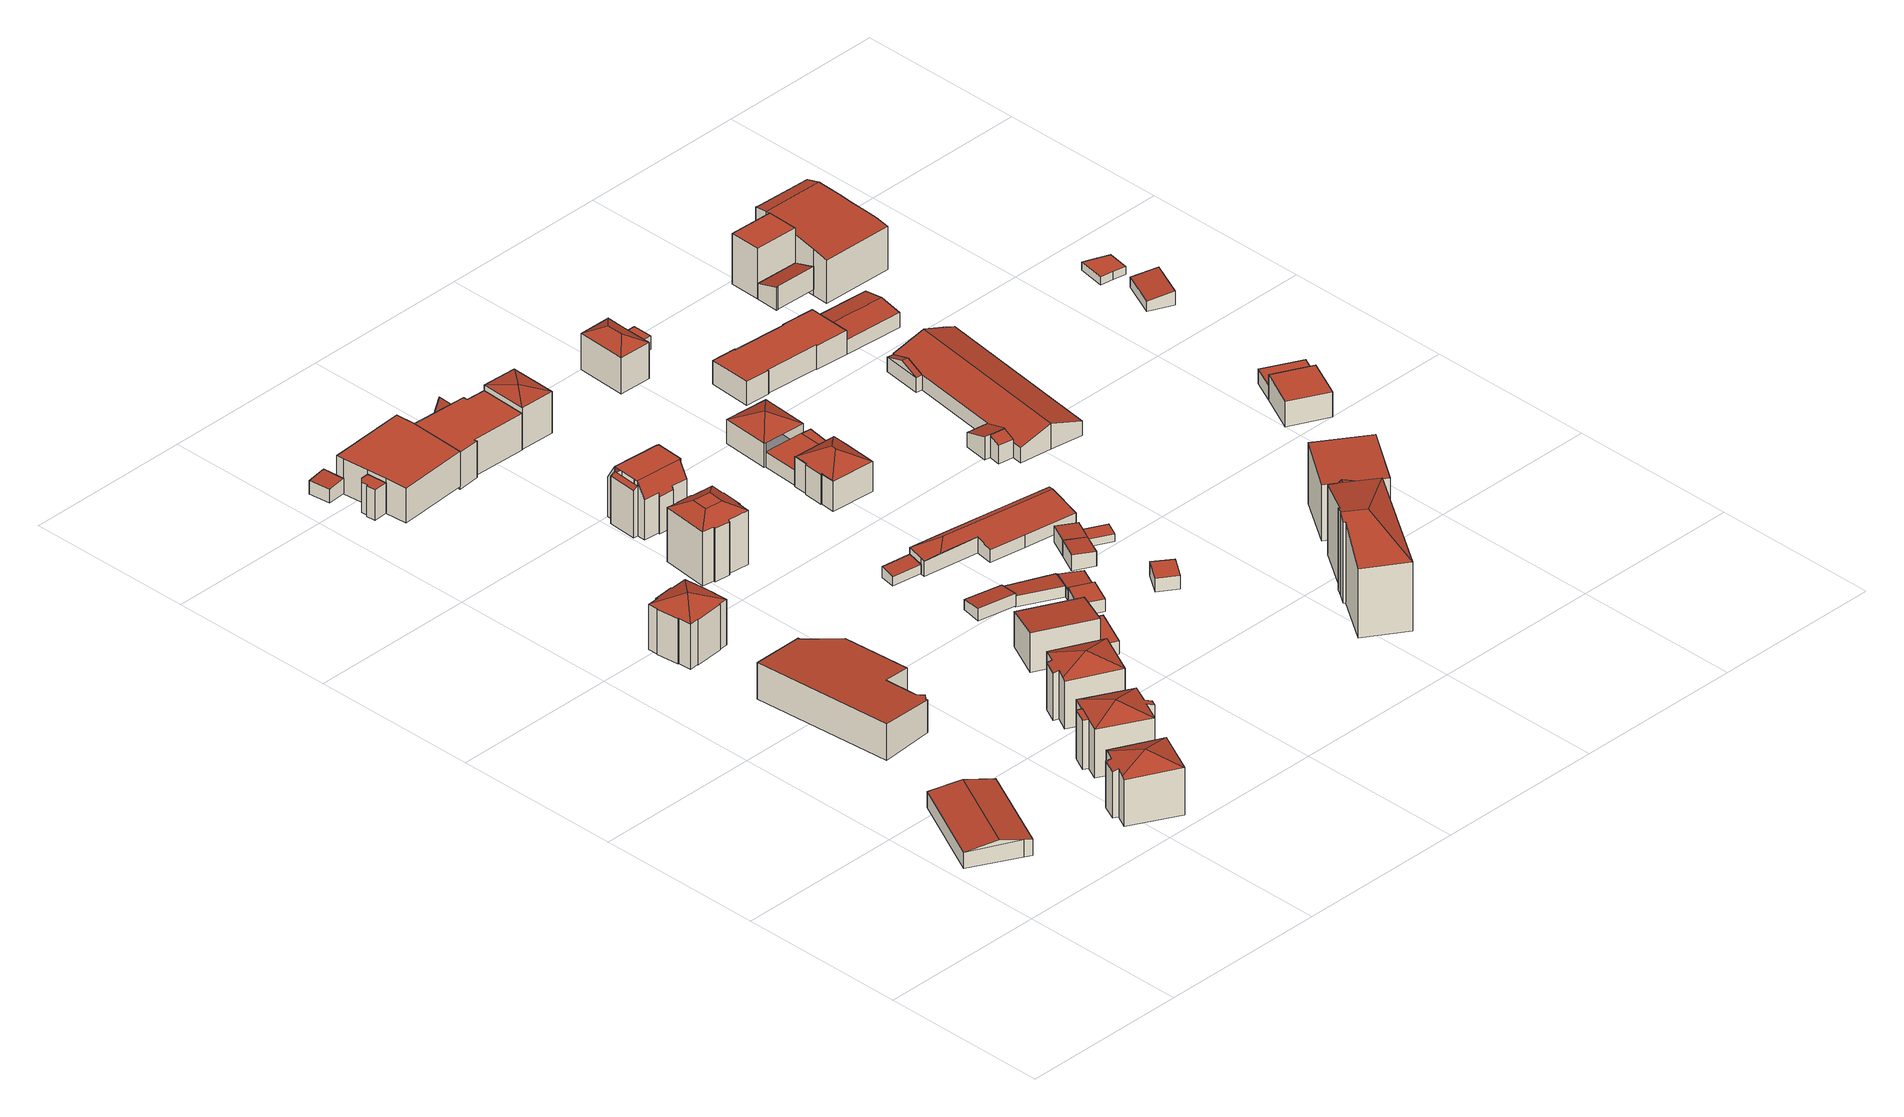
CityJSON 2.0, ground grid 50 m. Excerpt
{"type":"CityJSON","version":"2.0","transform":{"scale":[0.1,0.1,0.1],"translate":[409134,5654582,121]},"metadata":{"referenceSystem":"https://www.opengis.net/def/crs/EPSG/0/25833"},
"CityObjects":{
"building1":{"type":"Building","attributes":{"Dachtyp_tdc":"tdcFreeFormRoof","Gemeindeschluessel":14612000,"Dachneigung":10.21,"QualitaetDacherkennung":45,"Geometrietyp2DReferenz":"3000","measuredHeight":6.65,"function":"31001_2000","roofType":"5000"},"geometry":[{"type":"Solid","lod":"2","boundaries":[[[[0,1,2,3]],[[1,4,5,2]],[[4,6,7,5]],[[8,9,0,10]],[[4,1,9,8,6]],[[1,0,9]],[[10,6,8]],[[7,11,3,2,5]],[[6,10,11,7]],[[10,0,3,11]]]],"semantics":{"surfaces":[{"type":"WallSurface"},{"type":"RoofSurface"},{"type":"GroundSurface"}],"values":[[0,0,0,1,1,0,0,2,0,0]]}}]},
"building2":{"type":"Building","attributes":{"Dachtyp_tdc":"tdcFreeFormRoof","Gemeindeschluessel":14612000,"Dachneigung":23.19,"QualitaetDacherkennung":67,"Geometrietyp2DReferenz":"3000","measuredHeight":17.4,"function":"31001_9998","roofType":"5000"},"geometry":[{"type":"Solid","lod":"2","boundaries":[[[[12,13,14,15]],[[13,16,17,14]],[[16,18,19,17]],[[18,20,21,19]],[[20,22,23,21]],[[22,24,25,23]],[[24,26,27,25]],[[26,12,15,27]],[[28,24,22,29]],[[28,29,30,26]],[[29,31,18,16,13,12,30]],[[29,22,20,31]],[[20,18,31]],[[26,24,28]],[[12,26,30]],[[15,14,17,19,21,23,25,27]]]],"semantics":{"surfaces":[{"type":"WallSurface"},{"type":"RoofSurface"},{"type":"GroundSurface"}],"values":[[0,0,0,0,0,0,0,0,1,1,1,1,0,0,0,2]]}}]},
"building3":{"type":"Building","attributes":{"Dachtyp_tdc":"tdcPolyFlatRoof","Gemeindeschluessel":14612000,"Dachneigung":4.48,"QualitaetDacherkennung":52,"Geometrietyp2DReferenz":"3000","measuredHeight":11.21,"function":"31001_2000","roofType":"2100"},"geometry":[{"type":"Solid","lod":"2","boundaries":[[[[32,33,34,35]],[[33,36,37,34]],[[36,38,39,37]],[[38,40,41,39]],[[40,42,43,41]],[[42,44,45,43]],[[44,46,47,45]],[[46,48,49,47]],[[48,50,51,49]],[[50,52,53,51]],[[52,54,55,53]],[[54,32,35,55]],[[54,52,50,48,46,44,42,40,38,36,33,32]],[[35,34,37,39,41,43,45,47,49,51,53,55]]]],"semantics":{"surfaces":[{"type":"WallSurface"},{"type":"RoofSurface"},{"type":"GroundSurface"}],"values":[[0,0,0,0,0,0,0,0,0,0,0,0,1,2]]}}]},
"building4":{"type":"Building","attributes":{"Dachtyp_tdc":"tdcTentRoof","Gemeindeschluessel":14612000,"Dachneigung":22.48,"QualitaetDacherkennung":54,"Geometrietyp2DReferenz":"3000","measuredHeight":16.82,"function":"31001_9998","roofType":"3500"},"geometry":[{"type":"Solid","lod":"2","boundaries":[[[[56,57,58,59]],[[57,60,61,58]],[[60,62,63,61]],[[62,64,65,63]],[[64,66,67,65]],[[66,68,69,67]],[[68,70,71,69]],[[70,72,73,71]],[[72,74,75,73]],[[74,76,77,75]],[[76,78,79,77]],[[78,80,81,79]],[[80,82,83,81]],[[82,84,85,83]],[[84,86,87,85]],[[86,88,89,87]],[[88,90,91,89]],[[90,92,93,91]],[[92,94,95,93]],[[94,96,97,95]],[[96,56,59,97]],[[70,68,66,64,62,60,98]],[[80,78,76,74,72,70,98]],[[92,90,88,86,84,82,80,98]],[[60,57,56,96,94,92,98]],[[59,58,61,63,65,67,69,71,73,75,77,79,81,83,85,87,89,91,93,95,97]]]],"semantics":{"surfaces":[{"type":"WallSurface"},{"type":"RoofSurface"},{"type":"GroundSurface"}],"values":[[0,0,0,0,0,0,0,0,0,0,0,0,0,0,0,0,0,0,0,0,0,1,1,1,1,2]]}}]},
"building5":{"type":"Building","attributes":{"Gemeindeschluessel":14612000,"Geometrietyp2DReferenz":"3000","function":"31001_9998","roofType":"9999"},"children":["building5-1","building5-2"]},
"building5-1":{"type":"BuildingPart","attributes":{"Dachtyp_tdc":"tdcPolyFlatRoof","Dachneigung":0,"QualitaetDacherkennung":45,"Geometrietyp2DReferenz":"3000","measuredHeight":14.95,"roofType":"1000"},"parents":["building5"],"geometry":[{"type":"MultiSurface","lod":"2","boundaries":[[[99,100,101,102,103]],[[100,104,105,101]],[[104,106,107,108,105]],[[106,104,100,99]],[[102,101,105,108]]],"semantics":{"surfaces":[{"type":"WallSurface"},{"type":"RoofSurface"},{"type":"GroundSurface"}],"values":[0,0,0,1,2]}}]},
"building5-2":{"type":"BuildingPart","attributes":{"Dachtyp_tdc":"tdcTentRoof","Dachneigung":19.99,"QualitaetDacherkennung":75,"Geometrietyp2DReferenz":"3000","measuredHeight":17.64,"roofType":"3500"},"parents":["building5"],"geometry":[{"type":"MultiSurface","lod":"2","boundaries":[[[107,109,110,108]],[[109,111,112,110]],[[111,113,114,112]],[[115,116,117,118]],[[116,119,120,117]],[[119,121,122,120]],[[121,123,124,122]],[[123,103,102,124]],[[109,107,103,123,125]],[[111,109,125]],[[121,119,116,115,113,111,125]],[[123,121,125]],[[102,108,110,112,114,118,117,120,122,124]],[[113,115,118,114]]],"semantics":{"surfaces":[{"type":"WallSurface"},{"type":"RoofSurface"},{"type":"GroundSurface"}],"values":[0,0,0,0,0,0,0,0,1,1,1,1,2,0]}}]},
"building6":{"type":"Building","attributes":{"Dachtyp_tdc":"tdcPolyFlatRoof","Gemeindeschluessel":14612000,"Dachneigung":0,"QualitaetDacherkennung":47,"Geometrietyp2DReferenz":"3000","measuredHeight":9.29,"function":"31001_2000","roofType":"1000"},"geometry":[{"type":"Solid","lod":"2","boundaries":[[[[126,127,128,129]],[[127,130,131,128]],[[130,132,133,131]],[[132,134,135,133]],[[134,136,137,135]],[[136,138,139,137]],[[138,126,129,139]],[[138,136,134,132,130,127,126]],[[129,128,131,133,135,137,139]]]],"semantics":{"surfaces":[{"type":"WallSurface"},{"type":"RoofSurface"},{"type":"GroundSurface"}],"values":[[0,0,0,0,0,0,0,1,2]]}}]},
"building7":{"type":"Building","attributes":{"Dachtyp_tdc":"tdcPolyFlatRoof","Gemeindeschluessel":14612000,"Dachneigung":3.96,"QualitaetDacherkennung":60,"Geometrietyp2DReferenz":"3000","measuredHeight":4.56,"function":"31001_2000","roofType":"2100"},"geometry":[{"type":"Solid","lod":"2","boundaries":[[[[140,141,142,143]],[[141,144,145,142]],[[144,146,147,145]],[[146,148,149,147]],[[148,140,143,149]],[[148,146,144,141,140]],[[143,142,145,147,149]]]],"semantics":{"surfaces":[{"type":"WallSurface"},{"type":"RoofSurface"},{"type":"GroundSurface"}],"values":[[0,0,0,0,0,1,2]]}}]},
"building8":{"type":"Building","attributes":{"Dachtyp_tdc":"tdcFreeFormRoof","Gemeindeschluessel":14612000,"Dachneigung":22.45,"QualitaetDacherkennung":67,"Geometrietyp2DReferenz":"3000","measuredHeight":17.56,"function":"31001_9998","roofType":"5000"},"geometry":[{"type":"Solid","lod":"2","boundaries":[[[[150,151,152,153]],[[151,154,155,152]],[[154,156,157,155]],[[156,158,159,157]],[[158,160,161,159]],[[160,162,163,161]],[[162,164,165,163]],[[164,150,153,165]],[[162,166,164]],[[164,166,167,150]],[[166,168,158,156,154,151,167]],[[166,162,160,168]],[[160,158,168]],[[151,150,167]],[[153,152,155,157,159,161,163,165]]]],"semantics":{"surfaces":[{"type":"WallSurface"},{"type":"RoofSurface"},{"type":"GroundSurface"}],"values":[[0,0,0,0,0,0,0,0,1,1,1,1,0,0,2]]}}]},
"building9":{"type":"Building","attributes":{"Dachtyp_tdc":"tdcPolyFlatRoof","Gemeindeschluessel":14612000,"Dachneigung":0,"QualitaetDacherkennung":59,"Geometrietyp2DReferenz":"3000","measuredHeight":10.69,"function":"31001_2000","roofType":"1000"},"geometry":[{"type":"Solid","lod":"2","boundaries":[[[[169,170,171,172]],[[170,173,174,171]],[[173,175,176,174]],[[175,177,178,176]],[[177,179,180,178]],[[179,181,182,180]],[[181,183,184,182]],[[183,169,172,184]],[[183,181,179,177,175,173,170,169]],[[172,171,174,176,178,180,182,184]]]],"semantics":{"surfaces":[{"type":"WallSurface"},{"type":"RoofSurface"},{"type":"GroundSurface"}],"values":[[0,0,0,0,0,0,0,0,1,2]]}}]},
"building10":{"type":"Building","attributes":{"Dachtyp_tdc":"tdcCutTentRoof","Gemeindeschluessel":14612000,"Dachneigung":28.39,"QualitaetDacherkennung":57,"Geometrietyp2DReferenz":"3000","measuredHeight":19.15,"function":"31001_9998","roofType":"9999"},"geometry":[{"type":"Solid","lod":"2","boundaries":[[[[185,186,187,188,189,190,191,192]],[[193,194,195,196,197,185,192,198]],[[199,200,201,202,203,193,198,204]],[[190,199,204,191]],[[204,198,192,191]],[[205,206,207,208,209,210,211,212,213,214,215,216,217,218,219,220]],[[189,188,206,205]],[[188,187,207,206]],[[187,186,208,207]],[[186,185,209,208]],[[185,197,210,209]],[[197,196,211,210]],[[196,195,212,211]],[[195,194,213,212]],[[194,193,214,213]],[[193,203,215,214]],[[203,202,216,215]],[[202,201,217,216]],[[201,200,218,217]],[[200,199,219,218]],[[199,190,220,219]],[[190,189,205,220]]]],"semantics":{"surfaces":[{"type":"RoofSurface"},{"type":"GroundSurface"},{"type":"WallSurface"}],"values":[[0,0,0,0,0,1,2,2,2,2,2,2,2,2,2,2,2,2,2,2,2,2]]}}]},
"building11":{"type":"Building","attributes":{"Dachtyp_tdc":"tdcPolyFlatRoof","Gemeindeschluessel":14612000,"Dachneigung":6.51,"QualitaetDacherkennung":49,"Geometrietyp2DReferenz":"3000","measuredHeight":12.13,"function":"31001_9998","roofType":"2100"},"geometry":[{"type":"Solid","lod":"2","boundaries":[[[[221,222,223,224]],[[222,225,226,223]],[[225,227,228,226]],[[227,221,224,228]],[[227,225,222,221]],[[224,223,226,228]]]],"semantics":{"surfaces":[{"type":"WallSurface"},{"type":"RoofSurface"},{"type":"GroundSurface"}],"values":[[0,0,0,0,1,2]]}}]},
"building12":{"type":"Building","attributes":{"Gemeindeschluessel":14612000,"Geometrietyp2DReferenz":"3000","function":"31001_9998","roofType":"9999"},"children":["building12-1","building12-2"]},
"building12-1":{"type":"BuildingPart","attributes":{"Dachtyp_tdc":"tdcPolyFlatRoof","Dachneigung":27.88,"QualitaetDacherkennung":83,"Geometrietyp2DReferenz":"3000","measuredHeight":15.31,"roofType":"2100"},"parents":["building12"],"geometry":[{"type":"MultiSurface","lod":"2","boundaries":[[[229,230,231,232]],[[230,233,234,231]],[[233,235,236,234]],[[235,233,230,229,237]],[[232,231,234,236,238]]],"semantics":{"surfaces":[{"type":"WallSurface"},{"type":"RoofSurface"},{"type":"GroundSurface"}],"values":[0,0,0,1,2]}}]},
"building12-2":{"type":"BuildingPart","attributes":{"Dachtyp_tdc":"tdcCutGableRoof","Dachneigung":0.208,"QualitaetDacherkennung":51,"Geometrietyp2DReferenz":"3000","measuredHeight":16.87,"roofType":"9999"},"parents":["building12"],"geometry":[{"type":"MultiSurface","lod":"2","boundaries":[[[239,240,241,242]],[[240,243,244,241]],[[243,245,246,244]],[[245,247,248,246]],[[247,249,250,248]],[[249,251,252,250]],[[251,253,254,252]],[[253,255,256,254]],[[255,257,229,232,256]],[[258,259,260,236,235]],[[259,261,262,260]],[[261,263,264,262]],[[263,265,266,264]],[[265,267,268,266]],[[267,269,270,268]],[[269,271,272,270]],[[271,273,274,272]],[[273,275,276,274]],[[275,277,278,276]],[[277,239,242,278]],[[273,271,269,267,265,263,261,259]],[[279,257,255,253,251,249,247,245,243]],[[259,258,279,243,240,239,277,275,273]],[[242,241,244,246,248,250,252,254,256,232,238,236,260,262,264,266,268,270,272,274,276,278]]],"semantics":{"surfaces":[{"type":"WallSurface"},{"type":"RoofSurface"},{"type":"GroundSurface"}],"values":[0,0,0,0,0,0,0,0,0,0,0,0,0,0,0,0,0,0,0,0,1,1,1,2]}}]},
"building13":{"type":"Building","attributes":{"Gemeindeschluessel":14612000,"Geometrietyp2DReferenz":"3000","function":"31001_2000","roofType":"9999"},"children":["building13-1","building13-2"]},
"building13-1":{"type":"BuildingPart","attributes":{"Dachtyp_tdc":"tdcPolyFlatRoof","Dachneigung":4.36,"QualitaetDacherkennung":70,"Geometrietyp2DReferenz":"3000","measuredHeight":6.76,"roofType":"2100"},"parents":["building13"],"geometry":[{"type":"MultiSurface","lod":"2","boundaries":[[[280,281,282,283]],[[284,280,283,285,286]],[[281,287,288,282]],[[287,289,290,288]],[[289,291,292,290]],[[289,287,281,280,284,293,291]],[[292,285,283,282,288,290]]],"semantics":{"surfaces":[{"type":"WallSurface"},{"type":"RoofSurface"},{"type":"GroundSurface"}],"values":[0,0,0,0,0,1,2]}}]},
"building13-2":{"type":"BuildingPart","attributes":{"Dachtyp_tdc":"tdcPolyFlatRoof","Dachneigung":0,"QualitaetDacherkennung":65,"Geometrietyp2DReferenz":"3000","measuredHeight":6.49,"roofType":"1000"},"parents":["building13"],"geometry":[{"type":"MultiSurface","lod":"2","boundaries":[[[294,295,296,292,291]],[[295,297,298,296]],[[297,286,285,298]],[[286,297,295,294,293]],[[292,296,298,285]]],"semantics":{"surfaces":[{"type":"WallSurface"},{"type":"RoofSurface"},{"type":"GroundSurface"}],"values":[0,0,0,1,2]}}]},
"building14":{"type":"Building","attributes":{"Dachtyp_tdc":"tdcPolyFlatRoof","Gemeindeschluessel":14612000,"Dachneigung":0,"QualitaetDacherkennung":47,"Geometrietyp2DReferenz":"3000","measuredHeight":3.9,"function":"31001_9998","roofType":"1000"},"geometry":[{"type":"Solid","lod":"2","boundaries":[[[[299,300,301,302]],[[300,303,304,301]],[[303,305,306,304]],[[305,299,302,306]],[[305,303,300,299]],[[302,301,304,306]]]],"semantics":{"surfaces":[{"type":"WallSurface"},{"type":"RoofSurface"},{"type":"GroundSurface"}],"values":[[0,0,0,0,1,2]]}}]},
"building15":{"type":"Building","attributes":{"Dachtyp_tdc":"tdcPolyFlatRoof","Gemeindeschluessel":14612000,"Dachneigung":0,"QualitaetDacherkennung":74,"Geometrietyp2DReferenz":"3000","measuredHeight":11.24,"function":"31001_2000","roofType":"1000"},"geometry":[{"type":"Solid","lod":"2","boundaries":[[[[307,308,309,310]],[[308,311,312,309]],[[311,313,283,312]],[[313,314,298,283]],[[314,315,316,298]],[[315,317,318,316]],[[317,319,320,318]],[[319,321,322,320]],[[321,307,310,322]],[[321,319,317,315,314,313,311,308,307]],[[310,309,312,283,298,316,318,320,322]]]],"semantics":{"surfaces":[{"type":"WallSurface"},{"type":"RoofSurface"},{"type":"GroundSurface"}],"values":[[0,0,0,0,0,0,0,0,0,1,2]]}}]},
"building16":{"type":"Building","attributes":{"Dachtyp_tdc":"tdcPolyFlatRoof","Gemeindeschluessel":14612000,"Dachneigung":6.88,"QualitaetDacherkennung":73,"Geometrietyp2DReferenz":"3000","measuredHeight":3.9,"function":"31001_2000","roofType":"2100"},"geometry":[{"type":"Solid","lod":"2","boundaries":[[[[323,324,325,326]],[[324,327,328,325]],[[327,329,330,328]],[[329,323,326,330]],[[329,327,324,323]],[[326,325,328,330]]]],"semantics":{"surfaces":[{"type":"WallSurface"},{"type":"RoofSurface"},{"type":"GroundSurface"}],"values":[[0,0,0,0,1,2]]}}]},
"building17":{"type":"Building","attributes":{"Dachtyp_tdc":"tdcPolyFlatRoof","Gemeindeschluessel":14612000,"Dachneigung":6.42,"QualitaetDacherkennung":68,"Geometrietyp2DReferenz":"3000","measuredHeight":3.35,"function":"31001_2000","roofType":"2100"},"geometry":[{"type":"Solid","lod":"2","boundaries":[[[[331,332,333,334]],[[332,335,336,333]],[[335,337,338,336]],[[337,331,334,338]],[[337,335,332,331]],[[334,333,336,338]]]],"semantics":{"surfaces":[{"type":"WallSurface"},{"type":"RoofSurface"},{"type":"GroundSurface"}],"values":[[0,0,0,0,1,2]]}}]},
"building18":{"type":"Building","attributes":{"Dachtyp_tdc":"tdcGableRoof","Gemeindeschluessel":14612000,"Dachneigung":63.28,"QualitaetDacherkennung":7,"Geometrietyp2DReferenz":"3000","measuredHeight":11.43,"function":"31001_2000","roofType":"3100"},"geometry":[{"type":"Solid","lod":"2","boundaries":[[[[339,340,341,342]],[[340,297,343,341]],[[297,295,344,343]],[[295,339,342,344]],[[297,340,345]],[[339,295,346]],[[340,339,346,345]],[[295,297,345,346]],[[342,341,343,344]]]],"semantics":{"surfaces":[{"type":"WallSurface"},{"type":"RoofSurface"},{"type":"GroundSurface"}],"values":[[0,0,0,0,0,0,1,1,2]]}}]},
"building19":{"type":"Building","attributes":{"Dachtyp_tdc":"tdcPolyFlatRoof","Gemeindeschluessel":14612000,"Dachneigung":6.05,"QualitaetDacherkennung":83,"Geometrietyp2DReferenz":"3000","measuredHeight":3.37,"function":"31001_2000","roofType":"2100"},"geometry":[{"type":"Solid","lod":"2","boundaries":[[[[347,348,349,350]],[[348,351,352,349]],[[351,353,354,352]],[[353,355,356,354]],[[355,347,350,356]],[[355,353,351,348,347]],[[350,349,352,354,356]]]],"semantics":{"surfaces":[{"type":"WallSurface"},{"type":"RoofSurface"},{"type":"GroundSurface"}],"values":[[0,0,0,0,0,1,2]]}}]},
"building20":{"type":"Building","attributes":{"Dachtyp_tdc":"tdcPolyFlatRoof","Gemeindeschluessel":14612000,"Dachneigung":0,"QualitaetDacherkennung":77,"Geometrietyp2DReferenz":"3000","measuredHeight":3.78,"function":"31001_2000","roofType":"1000"},"geometry":[{"type":"Solid","lod":"2","boundaries":[[[[357,358,359,360]],[[358,361,362,359]],[[358,357,363,364,361]],[[362,365,366,360,359]],[[361,364,365,362]],[[364,363,366,365]],[[363,357,360,366]]]],"semantics":{"surfaces":[{"type":"WallSurface"},{"type":"RoofSurface"},{"type":"GroundSurface"}],"values":[[0,0,1,2,0,0,0]]}}]},
"building21":{"type":"Building","attributes":{"Dachtyp_tdc":"tdcPolyFlatRoof","Gemeindeschluessel":14612000,"Dachneigung":4.46,"QualitaetDacherkennung":73,"Geometrietyp2DReferenz":"3000","measuredHeight":3.17,"function":"31001_2000","roofType":"2100"},"geometry":[{"type":"Solid","lod":"2","boundaries":[[[[367,368,341,369]],[[368,370,342,341]],[[370,371,372,342]],[[371,373,374,372]],[[373,375,376,374]],[[375,367,369,376]],[[375,373,371,370,368,367]],[[369,341,342,372,374,376]]]],"semantics":{"surfaces":[{"type":"WallSurface"},{"type":"RoofSurface"},{"type":"GroundSurface"}],"values":[[0,0,0,0,0,0,1,2]]}}]},
"building22":{"type":"Building","attributes":{"Dachtyp_tdc":"tdcTentRoof","Gemeindeschluessel":14612000,"Dachneigung":13.4,"QualitaetDacherkennung":79,"Geometrietyp2DReferenz":"3000","measuredHeight":13.86,"function":"31001_2000","roofType":"3500"},"geometry":[{"type":"Solid","lod":"2","boundaries":[[[[377,378,379,380]],[[378,381,382,379]],[[381,383,384,382]],[[383,385,386,384]],[[385,377,380,386]],[[377,385,387]],[[378,377,387]],[[383,381,378,387]],[[385,383,387]],[[380,379,382,384,386]]]],"semantics":{"surfaces":[{"type":"WallSurface"},{"type":"RoofSurface"},{"type":"GroundSurface"}],"values":[[0,0,0,0,0,1,1,1,1,2]]}}]},
"building23":{"type":"Building","attributes":{"Dachtyp_tdc":"tdcPolyFlatRoof","Gemeindeschluessel":14612000,"Dachneigung":5.14,"QualitaetDacherkennung":71,"Geometrietyp2DReferenz":"3000","measuredHeight":3.14,"function":"31001_2000","roofType":"2100"},"geometry":[{"type":"Solid","lod":"2","boundaries":[[[[388,389,390,391]],[[389,392,393,390]],[[389,388,394,395,392]],[[393,396,397,391,390]],[[392,395,396,393]],[[395,394,397,396]],[[394,388,391,397]]]],"semantics":{"surfaces":[{"type":"WallSurface"},{"type":"RoofSurface"},{"type":"GroundSurface"}],"values":[[0,0,1,2,0,0,0]]}}]},
"building24":{"type":"Building","attributes":{"Dachtyp_tdc":"tdcFreeFormRoof","Gemeindeschluessel":14612000,"Dachneigung":11.79,"QualitaetDacherkennung":25,"Geometrietyp2DReferenz":"3000","measuredHeight":5.86,"function":"31001_2000","roofType":"5000"},"geometry":[{"type":"Solid","lod":"2","boundaries":[[[[398,399,400,401,402,403]],[[401,404,402]],[[405,399,398]],[[406,407,408]],[[409,410,411,412,413,414,415,416,417,418]],[[406,419,410,409]],[[419,404,411,410]],[[404,401,412,411]],[[401,400,413,412]],[[400,399,414,413]],[[399,405,415,414]],[[405,420,416,415]],[[420,421,417,416]],[[421,407,418,417]],[[407,406,409,418]],[[408,403,402,404,419,406]],[[420,405,398,403,408,407,421]]]],"semantics":{"surfaces":[{"type":"RoofSurface"},{"type":"WallSurface"},{"type":"GroundSurface"}],"values":[[0,1,1,1,2,1,1,1,1,1,1,1,1,1,1,0,0]]}}]},
"building25":{"type":"Building","attributes":{"Dachtyp_tdc":"tdcPolyFlatRoof","Gemeindeschluessel":14612000,"Dachneigung":4.25,"QualitaetDacherkennung":82,"Geometrietyp2DReferenz":"3000","measuredHeight":4.84,"function":"31001_2000","roofType":"2100"},"geometry":[{"type":"Solid","lod":"2","boundaries":[[[[422,423,424,425]],[[423,426,427,424]],[[426,428,429,427]],[[428,422,425,429]],[[428,426,423,422]],[[425,424,427,429]]]],"semantics":{"surfaces":[{"type":"WallSurface"},{"type":"RoofSurface"},{"type":"GroundSurface"}],"values":[[0,0,0,0,1,2]]}}]},
"building26":{"type":"Building","attributes":{"Dachtyp_tdc":"tdcFreeFormRoof","Gemeindeschluessel":14612000,"Dachneigung":27.61,"QualitaetDacherkennung":86,"Geometrietyp2DReferenz":"3000","measuredHeight":12.73,"function":"31001_9998","roofType":"5000"},"geometry":[{"type":"Solid","lod":"2","boundaries":[[[[430,431,432,433]],[[431,434,435,432]],[[434,436,437,435]],[[436,438,439,437]],[[438,440,441,439]],[[440,442,443,441]],[[442,444,445,443]],[[444,446,447,445]],[[446,448,449,447]],[[448,450,451,449]],[[450,430,433,451]],[[452,450,448,453,454,455]],[[456,438,457,458]],[[459,444,442,460,456,458,454,453]],[[457,461,455,454,458]],[[431,455,461,434]],[[434,461,457,436]],[[438,456,460,440]],[[440,460,442]],[[446,459,453,448]],[[444,459,446]],[[436,457,438]],[[450,452,430]],[[430,452,455,431]],[[433,432,435,437,439,441,443,445,447,449,451]]]],"semantics":{"surfaces":[{"type":"WallSurface"},{"type":"RoofSurface"},{"type":"GroundSurface"}],"values":[[0,0,0,0,0,0,0,0,0,0,0,1,1,1,1,0,0,0,0,0,0,0,0,0,2]]}}]},
"building27":{"type":"Building","attributes":{"Dachtyp_tdc":"tdcPolyFlatRoof","Gemeindeschluessel":14612000,"Dachneigung":0,"QualitaetDacherkennung":83,"Geometrietyp2DReferenz":"3000","measuredHeight":4.16,"function":"31001_2000","roofType":"1000"},"geometry":[{"type":"Solid","lod":"2","boundaries":[[[[462,463,464,465]],[[463,466,467,464]],[[466,468,469,467]],[[468,462,465,469]],[[468,466,463,462]],[[465,464,467,469]]]],"semantics":{"surfaces":[{"type":"WallSurface"},{"type":"RoofSurface"},{"type":"GroundSurface"}],"values":[[0,0,0,0,1,2]]}}]},
"building28":{"type":"Building","attributes":{"Dachtyp_tdc":"tdcPolyFlatRoof","Gemeindeschluessel":14612000,"Dachneigung":4.45,"QualitaetDacherkennung":83,"Geometrietyp2DReferenz":"3000","measuredHeight":4.91,"function":"31001_2000","roofType":"2100"},"geometry":[{"type":"Solid","lod":"2","boundaries":[[[[422,470,471,425]],[[470,472,473,471]],[[472,474,475,473]],[[474,423,424,475]],[[423,422,425,424]],[[423,474,472,470,422]],[[425,471,473,475,424]]]],"semantics":{"surfaces":[{"type":"WallSurface"},{"type":"RoofSurface"},{"type":"GroundSurface"}],"values":[[0,0,0,0,0,1,2]]}}]},
"building29":{"type":"Building","attributes":{"Gemeindeschluessel":14612000,"Geometrietyp2DReferenz":"3000","function":"31001_9998","roofType":"9999"},"children":["building29-1","building29-2","building29-3"]},
"building29-1":{"type":"BuildingPart","attributes":{"Dachtyp_tdc":"tdcPolyFlatRoof","Dachneigung":0,"QualitaetDacherkennung":74,"Geometrietyp2DReferenz":"3000","measuredHeight":4.57,"roofType":"1000"},"parents":["building29"],"geometry":[{"type":"MultiSurface","lod":"2","boundaries":[[[476,477,478,479]],[[480,481,482,483]],[[481,476,479,482]],[[481,480,484,477,476]],[[479,478,485,483,482]]],"semantics":{"surfaces":[{"type":"WallSurface"},{"type":"RoofSurface"},{"type":"GroundSurface"}],"values":[0,0,0,1,2]}}]},
"building29-2":{"type":"BuildingPart","attributes":{"Dachtyp_tdc":"tdcPolyFlatRoof","Dachneigung":3.17,"QualitaetDacherkennung":82,"Geometrietyp2DReferenz":"3000","measuredHeight":4.6,"roofType":"2100"},"parents":["building29"],"geometry":[{"type":"MultiSurface","lod":"2","boundaries":[[[486,487,488,489]],[[487,490,491,488]],[[490,480,483,491]],[[486,489,485,484]],[[484,480,490,487,486]],[[489,488,491,483,485]]],"semantics":{"surfaces":[{"type":"WallSurface"},{"type":"RoofSurface"},{"type":"GroundSurface"}],"values":[0,0,0,0,1,2]}}]},
"building29-3":{"type":"BuildingPart","attributes":{"Dachtyp_tdc":"tdcTentRoof","Dachneigung":26.77,"QualitaetDacherkennung":90,"Geometrietyp2DReferenz":"3000","measuredHeight":10.71,"roofType":"3500"},"parents":["building29"],"geometry":[{"type":"MultiSurface","lod":"2","boundaries":[[[492,493,486,489,494]],[[495,496,497,478,477]],[[496,498,499,497]],[[498,492,494,499]],[[492,498,500]],[[493,492,500]],[[496,495,493,500]],[[498,496,500]],[[494,489,485,478,497,499]]],"semantics":{"surfaces":[{"type":"WallSurface"},{"type":"RoofSurface"},{"type":"GroundSurface"}],"values":[0,0,0,0,1,1,1,1,2]}}]},
"building30":{"type":"Building","attributes":{"Dachtyp_tdc":"tdcPolyFlatRoof","Gemeindeschluessel":14612000,"Dachneigung":0,"QualitaetDacherkennung":72,"Geometrietyp2DReferenz":"3000","measuredHeight":2.28,"function":"31001_2000","roofType":"1000"},"geometry":[{"type":"Solid","lod":"2","boundaries":[[[[501,502,503,504]],[[502,505,506,503]],[[505,507,508,506]],[[507,501,504,508]],[[507,505,502,501]],[[504,503,506,508]]]],"semantics":{"surfaces":[{"type":"WallSurface"},{"type":"RoofSurface"},{"type":"GroundSurface"}],"values":[[0,0,0,0,1,2]]}}]},
"building31":{"type":"Building","attributes":{"Dachtyp_tdc":"tdcFreeFormRoof","Gemeindeschluessel":14612000,"Dachneigung":27.23,"QualitaetDacherkennung":90,"Geometrietyp2DReferenz":"3000","measuredHeight":13.54,"function":"31001_2000","roofType":"5000"},"geometry":[{"type":"Solid","lod":"2","boundaries":[[[[509,510,511,512]],[[510,513,514,511]],[[513,515,516,514]],[[515,517,518,516]],[[517,519,520,518]],[[519,509,512,520]],[[509,521,522]],[[513,510,523]],[[521,519,517,515,513,523,522]],[[510,509,522,523]],[[519,521,509]],[[512,511,514,516,518,520]]]],"semantics":{"surfaces":[{"type":"WallSurface"},{"type":"RoofSurface"},{"type":"GroundSurface"}],"values":[[0,0,0,0,0,0,1,1,1,1,0,2]]}}]},
"building32":{"type":"Building","attributes":{"Gemeindeschluessel":14612000,"Geometrietyp2DReferenz":"3000","function":"31001_2000","roofType":"9999"},"children":["building32-1","building32-2"]},
"building32-1":{"type":"BuildingPart","attributes":{"Dachtyp_tdc":"tdcHipAndGableRoof","Dachneigung":13.25,"QualitaetDacherkennung":11,"Geometrietyp2DReferenz":"3000","measuredHeight":25.55,"roofType":"5000"},"parents":["building32"],"geometry":[{"type":"MultiSurface","lod":"2","boundaries":[[[524,525,526,527]],[[525,528,529,526]],[[530,531,532,533]],[[528,530,533,529]],[[531,534,535,536,532]],[[537,538,539,540,541]],[[538,542,543,539]],[[542,544,545,543]],[[544,524,527,545]],[[538,537,546]],[[537,534,531,530,528,525,546]],[[525,524,544,542,538,546]],[[527,526,529,533,532,536,547,540,539,543,545]]],"semantics":{"surfaces":[{"type":"WallSurface"},{"type":"RoofSurface"},{"type":"GroundSurface"}],"values":[0,0,0,0,0,0,0,0,0,1,1,1,2]}}]},
"building32-2":{"type":"BuildingPart","attributes":{"Dachtyp_tdc":"tdcHipRoof","Dachneigung":22.45,"QualitaetDacherkennung":13,"Geometrietyp2DReferenz":"3000","measuredHeight":19.24,"roofType":"3200"},"parents":["building32"],"geometry":[{"type":"MultiSurface","lod":"2","boundaries":[[[535,548,549,536]],[[548,550,551,549]],[[550,552,553,551]],[[552,554,555,553]],[[554,556,557,555]],[[556,541,540,557]],[[552,550,558]],[[554,559,548,535,560]],[[550,548,559,558]],[[554,552,558,559]],[[560,541,556,554]],[[547,536,549,551,553,555,557,540]]],"semantics":{"surfaces":[{"type":"WallSurface"},{"type":"RoofSurface"},{"type":"GroundSurface"}],"values":[0,0,0,0,0,0,1,1,1,1,1,2]}}]},
"building33":{"type":"Building","attributes":{"Gemeindeschluessel":14612000,"Geometrietyp2DReferenz":"3000","function":"31001_2000","roofType":"9999"},"children":["building33-1","building33-2"]},
"building33-1":{"type":"BuildingPart","attributes":{"Dachtyp_tdc":"tdcPolyFlatRoof","Dachneigung":0,"QualitaetDacherkennung":96,"Geometrietyp2DReferenz":"3000","measuredHeight":4.16,"roofType":"1000"},"parents":["building33"],"geometry":[{"type":"MultiSurface","lod":"2","boundaries":[[[561,562,563,564]],[[562,565,566,563]],[[565,567,568,566]],[[567,569,570,571,568]],[[572,561,564,573,574]],[[572,569,567,565,562,561]],[[564,563,566,568,571,573]]],"semantics":{"surfaces":[{"type":"WallSurface"},{"type":"RoofSurface"},{"type":"GroundSurface"}],"values":[0,0,0,0,0,1,2]}}]},
"building33-2":{"type":"BuildingPart","attributes":{"Dachtyp_tdc":"tdcFreeFormRoof","Dachneigung":43.97,"QualitaetDacherkennung":25,"Geometrietyp2DReferenz":"3000","measuredHeight":4.23,"roofType":"5000"},"parents":["building33"],"geometry":[{"type":"MultiSurface","lod":"2","boundaries":[[[575,574,573,516]],[[570,576,518,571]],[[576,575,516,518]],[[577,576,570]],[[578,577,570,574]],[[578,574,575]],[[577,578,575,576]],[[516,573,571,518]]],"semantics":{"surfaces":[{"type":"WallSurface"},{"type":"RoofSurface"},{"type":"GroundSurface"}],"values":[0,0,0,1,1,1,1,2]}}]},
"building34":{"type":"Building","attributes":{"Dachtyp_tdc":"tdcPolyFlatRoof","Gemeindeschluessel":14612000,"Dachneigung":0,"QualitaetDacherkennung":90,"Geometrietyp2DReferenz":"3000","measuredHeight":7.3,"function":"31001_2000","roofType":"1000"},"geometry":[{"type":"Solid","lod":"2","boundaries":[[[[579,580,581,582]],[[580,583,584,581]],[[583,585,586,584]],[[585,587,588,586]],[[587,589,590,588]],[[589,591,592,590]],[[591,593,594,592]],[[593,595,596,594]],[[595,597,598,596]],[[597,599,600,598]],[[599,601,602,600]],[[601,579,582,602]],[[601,599,597,595,593,591,589,587,585,583,580,579]],[[582,581,584,586,588,590,592,594,596,598,600,602]]]],"semantics":{"surfaces":[{"type":"WallSurface"},{"type":"RoofSurface"},{"type":"GroundSurface"}],"values":[[0,0,0,0,0,0,0,0,0,0,0,0,1,2]]}}]},
"building35":{"type":"Building","attributes":{"Dachtyp_tdc":"tdcPolyFlatRoof","Gemeindeschluessel":14612000,"Dachneigung":5.51,"QualitaetDacherkennung":45,"Geometrietyp2DReferenz":"3000","measuredHeight":18.84,"function":"31001_2000","roofType":"2100"},"geometry":[{"type":"Solid","lod":"2","boundaries":[[[[603,604,553,605]],[[604,606,551,553]],[[606,607,608,551]],[[607,609,610,608]],[[609,611,612,610]],[[611,603,605,612]],[[611,609,607,606,604,603]],[[605,553,551,608,610,612]]]],"semantics":{"surfaces":[{"type":"WallSurface"},{"type":"RoofSurface"},{"type":"GroundSurface"}],"values":[[0,0,0,0,0,0,1,2]]}}]},
"building36":{"type":"Building","attributes":{"Gemeindeschluessel":14612000,"Geometrietyp2DReferenz":"3000","function":"31001_2000","roofType":"9999"},"children":["building36-1","building36-2","building36-3","building36-4"]},
"building36-1":{"type":"BuildingPart","attributes":{"Dachtyp_tdc":"tdcPolyFlatRoof","Dachneigung":18.92,"QualitaetDacherkennung":86,"Geometrietyp2DReferenz":"3000","measuredHeight":7.01,"roofType":"2100"},"parents":["building36"],"geometry":[{"type":"MultiSurface","lod":"2","boundaries":[[[613,614,615,616]],[[614,617,618,615]],[[619,613,616,620,621]],[[619,622,623,617,614,613]],[[616,615,618,624,620]]],"semantics":{"surfaces":[{"type":"WallSurface"},{"type":"RoofSurface"},{"type":"GroundSurface"}],"values":[0,0,0,1,2]}}]},
"building36-2":{"type":"BuildingPart","attributes":{"Dachtyp_tdc":"tdcPolyFlatRoof","Dachneigung":18.92,"QualitaetDacherkennung":84,"Geometrietyp2DReferenz":"3000","measuredHeight":6.83,"roofType":"2100"},"parents":["building36"],"geometry":[{"type":"MultiSurface","lod":"2","boundaries":[[[625,626,627,628,629]],[[626,621,620,627]],[[621,626,625,630]],[[624,628,627,620]]],"semantics":{"surfaces":[{"type":"WallSurface"},{"type":"RoofSurface"},{"type":"GroundSurface"}],"values":[0,0,1,2]}}]},
"building36-3":{"type":"BuildingPart","attributes":{"Dachtyp_tdc":"tdcGableRoof","Dachneigung":18.75,"QualitaetDacherkennung":90,"Geometrietyp2DReferenz":"3000","measuredHeight":7.9,"roofType":"3100"},"parents":["building36"],"geometry":[{"type":"MultiSurface","lod":"2","boundaries":[[[631,618,617]],[[631,632,633,618]],[[632,634,633]],[[635,636,637,638,639]],[[636,640,641,637]],[[640,642,643,641]],[[642,644,645,643]],[[644,646,647,645]],[[646,648,649,647]],[[648,650,651,649]],[[650,629,628,651]],[[648,646,644,642,640]],[[640,636,635,632,631,623,652,629,650,648]],[[624,618,633,638,637,641,643,645,647,649,651,628]]],"semantics":{"surfaces":[{"type":"WallSurface"},{"type":"RoofSurface"},{"type":"GroundSurface"}],"values":[0,0,0,0,0,0,0,0,0,0,0,1,1,2]}}]},
"building36-4":{"type":"BuildingPart","attributes":{"Dachtyp_tdc":"tdcGableRoof","Dachneigung":18.89,"QualitaetDacherkennung":88,"Geometrietyp2DReferenz":"3000","measuredHeight":6.57,"roofType":"3100"},"parents":["building36"],"geometry":[{"type":"MultiSurface","lod":"2","boundaries":[[[634,653,654,633]],[[653,655,656,654]],[[655,639,638,656]],[[655,653,657]],[[634,639,658]],[[653,634,658,657]],[[639,655,657,658]],[[633,654,656,638]]],"semantics":{"surfaces":[{"type":"WallSurface"},{"type":"RoofSurface"},{"type":"GroundSurface"}],"values":[0,0,0,0,0,1,1,2]}}]},
"building37":{"type":"Building","attributes":{"Dachtyp_tdc":"tdcGableRoof","Gemeindeschluessel":14612000,"Dachneigung":10.05,"QualitaetDacherkennung":92,"Geometrietyp2DReferenz":"3000","measuredHeight":5.69,"function":"31001_2000","roofType":"3100"},"geometry":[{"type":"Solid","lod":"2","boundaries":[[[[659,660,661,602]],[[660,662,663,661]],[[662,664,582,663]],[[664,659,602,582]],[[662,660,665]],[[659,664,666]],[[660,659,666,665]],[[664,662,665,666]],[[602,661,663,582]]]],"semantics":{"surfaces":[{"type":"WallSurface"},{"type":"RoofSurface"},{"type":"GroundSurface"}],"values":[[0,0,0,0,0,0,1,1,2]]}}]},
"building38":{"type":"Building","attributes":{"Dachtyp_tdc":"tdcPolyFlatRoof","Gemeindeschluessel":14612000,"Dachneigung":18.2,"QualitaetDacherkennung":80,"Geometrietyp2DReferenz":"3000","measuredHeight":7.18,"function":"31001_2000","roofType":"2100"},"geometry":[{"type":"Solid","lod":"2","boundaries":[[[[667,668,669,670]],[[668,671,672,669]],[[671,673,674,672]],[[673,675,676,674]],[[675,677,678,676]],[[677,667,670,678]],[[677,675,673,671,668,667]],[[670,669,672,674,676,678]]]],"semantics":{"surfaces":[{"type":"WallSurface"},{"type":"RoofSurface"},{"type":"GroundSurface"}],"values":[[0,0,0,0,0,0,1,2]]}}]},
"building39":{"type":"Building","attributes":{"Dachtyp_tdc":"tdcPolyFlatRoof","Gemeindeschluessel":14612000,"Dachneigung":0,"QualitaetDacherkennung":77,"Geometrietyp2DReferenz":"3000","measuredHeight":15.58,"function":"31001_2000","roofType":"1000"},"geometry":[{"type":"Solid","lod":"2","boundaries":[[[[679,680,681,672]],[[680,682,683,681]],[[682,684,674,683]],[[684,679,672,674]],[[684,682,680,679]],[[672,681,683,674]]]],"semantics":{"surfaces":[{"type":"WallSurface"},{"type":"RoofSurface"},{"type":"GroundSurface"}],"values":[[0,0,0,0,1,2]]}}]},
"building40":{"type":"Building","attributes":{"Dachtyp_tdc":"tdcPolyFlatRoof","Gemeindeschluessel":14612000,"Dachneigung":0,"QualitaetDacherkennung":82,"Geometrietyp2DReferenz":"3000","measuredHeight":7.78,"function":"31001_2000","roofType":"1000"},"geometry":[{"type":"Solid","lod":"2","boundaries":[[[[685,686,687,688]],[[686,689,690,687]],[[689,691,692,690]],[[691,685,688,692]],[[691,689,686,685]],[[688,687,690,692]]]],"semantics":{"surfaces":[{"type":"WallSurface"},{"type":"RoofSurface"},{"type":"GroundSurface"}],"values":[[0,0,0,0,1,2]]}}]},
"building41":{"type":"Building","attributes":{"Dachtyp_tdc":"tdcGableRoof","Gemeindeschluessel":14612000,"Dachneigung":10.37,"QualitaetDacherkennung":12,"Geometrietyp2DReferenz":"3000","measuredHeight":17.18,"function":"31001_2000","roofType":"3100"},"geometry":[{"type":"Solid","lod":"2","boundaries":[[[[693,694,695,696]],[[694,697,698,695]],[[697,699,700,698]],[[699,701,702,700]],[[701,703,704,702]],[[703,705,706,704]],[[707,708,709,710]],[[708,711,712,709]],[[711,713,714,712]],[[713,715,716,714]],[[715,717,718,716]],[[717,693,696,718]],[[705,719,720,706]],[[719,721,722,720]],[[721,707,710,722]],[[705,703,701,699,697]],[[697,694,693,717,715,713,711,708,707,721,719,705]],[[710,709,712,714,716,718,696,695,698,700,702,704,706,720,722]]]],"semantics":{"surfaces":[{"type":"WallSurface"},{"type":"RoofSurface"},{"type":"GroundSurface"}],"values":[[0,0,0,0,0,0,0,0,0,0,0,0,0,0,0,1,1,2]]}}]},
"building42":{"type":"Building","attributes":{"Dachtyp_tdc":"tdcPolyFlatRoof","Gemeindeschluessel":14612000,"Dachneigung":0,"QualitaetDacherkennung":81,"Geometrietyp2DReferenz":"3000","measuredHeight":4.41,"function":"31001_2000","roofType":"1000"},"geometry":[{"type":"Solid","lod":"2","boundaries":[[[[723,724,725,692]],[[724,726,727,725]],[[726,728,688,727]],[[728,723,692,688]],[[728,726,724,723]],[[692,725,727,688]]]],"semantics":{"surfaces":[{"type":"WallSurface"},{"type":"RoofSurface"},{"type":"GroundSurface"}],"values":[[0,0,0,0,1,2]]}}]},
"building43":{"type":"Building","attributes":{"Dachtyp_tdc":"tdcPolyFlatRoof","Gemeindeschluessel":14612000,"Dachneigung":8.57,"QualitaetDacherkennung":85,"Geometrietyp2DReferenz":"3000","measuredHeight":4.34,"function":"31001_2000","roofType":"2100"},"geometry":[{"type":"Solid","lod":"2","boundaries":[[[[729,730,731,732]],[[730,733,734,731]],[[733,735,736,734]],[[735,729,732,736]],[[735,733,730,729]],[[732,731,734,736]]]],"semantics":{"surfaces":[{"type":"WallSurface"},{"type":"RoofSurface"},{"type":"GroundSurface"}],"values":[[0,0,0,0,1,2]]}}]},
"building44":{"type":"Building","attributes":{"Dachtyp_tdc":"tdcPolyFlatRoof","Gemeindeschluessel":14612000,"Dachneigung":0,"QualitaetDacherkennung":69,"Geometrietyp2DReferenz":"3000","measuredHeight":2.48,"function":"31001_2000","roofType":"1000"},"geometry":[{"type":"Solid","lod":"2","boundaries":[[[[737,738,739,740]],[[738,741,742,739]],[[741,743,744,742]],[[743,745,746,744]],[[745,747,748,746]],[[747,737,740,748]],[[747,745,743,741,738,737]],[[740,739,742,744,746,748]]]],"semantics":{"surfaces":[{"type":"WallSurface"},{"type":"RoofSurface"},{"type":"GroundSurface"}],"values":[[0,0,0,0,0,0,1,2]]}}]}
},
"vertices":[
[131,492,92],[291,407,93],[291,407,43],[131,492,43],[165,155,93],[165,155,43],[145,165,97],[145,165,43],[86,196,109],[214,448,109],[3,240,92],[3,240,43],
[432,113,195],[418,120,190],[418,120,48],[432,113,48],[440,165,190],[440,165,48],[454,158,195],[454,158,48],[475,198,190],[475,198,48],[618,126,193],[618,126,48],[555,0,193],[555,0,48],[412,73,190],[412,73,48],[555,1,193],[515,99,222],[417,83,195],[470,188,195],
[388,748,136],[374,733,138],[374,733,38],[388,748,38],[374,727,138],[374,727,38],[214,714,150],[214,714,38],[181,1137,150],[181,1137,38],[343,1151,138],[343,1151,38],[343,1147,138],[343,1147,38],[360,1132,136],[360,1132,38],[431,1071,131],[431,1071,38],[446,868,131],[446,868,38],[364,862,138],[364,862,38],[371,765,138],[371,765,38],
[236,1495,178],[236,1490,180],[236,1490,40],[236,1495,40],[286,1493,180],[286,1493,40],[288,1464,181],[288,1464,40],[290,1464,180],[290,1464,40],[296,1396,179],[296,1396,40],[293,1396,180],[293,1396,40],[296,1357,180],[296,1357,40],[269,1355,180],[269,1355,40],[269,1353,179],[269,1353,40],[183,1346,178],[183,1346,40],[183,1348,179],[183,1348,40],[155,1346,179],[155,1346,40],[153,1385,179],[153,1385,40],[150,1385,178],[150,1385,40],[145,1453,177],[145,1453,40],[146,1454,178],[146,1454,40],[144,1483,178],[144,1483,40],[146,1483,179],[146,1483,40],[179,1485,179],[179,1485,40],[178,1490,177],[178,1490,40],[220,1420,208],
[535,318,196],[521,325,196],[521,325,46],[535,318,46],[535,318,194],[544,370,196],[544,370,46],[558,363,196],[558,363,194],[558,363,46],
[578,403,194],[578,403,46],[721,331,194],[721,331,46],[696,280,194],[696,280,46],[715,270,186],[707,253,186],[707,253,46],[715,270,46],[687,263,194],[687,263,46],[658,205,194],[658,205,46],[515,278,194],[515,278,46],[618,304,223],
[81,2381,125],[79,2410,125],[79,2410,32],[81,2381,32],[84,2411,125],[84,2411,32],[82,2430,125],[82,2430,32],[95,2443,125],[95,2443,32],[118,2444,125],[118,2444,32],[123,2384,125],[123,2384,32],
[56,2516,74],[49,2581,74],[49,2581,32],[56,2516,32],[106,2587,78],[106,2587,32],[109,2544,78],[109,2544,32],[111,2521,78],[111,2521,32],
[618,483,191],[639,523,195],[639,523,46],[618,483,46],[625,530,190],[625,530,46],[648,575,190],[648,575,46],[661,568,195],[661,568,46],[682,608,191],[682,608,46],[825,536,194],[825,536,46],[762,411,194],[762,411,46],[722,509,221],[624,493,195],[676,598,195],
[128,2318,138],[123,2384,138],[123,2384,31],[128,2318,31],[118,2444,138],[118,2444,31],[111,2521,138],[111,2521,31],[109,2544,138],[109,2544,31],[343,2561,138],[343,2561,31],[347,2506,138],[347,2506,31],[339,2334,138],[339,2334,31],
[639,1740,171],[574,1746,171],[575,1752,168],[528,1756,168],[527,1751,171],[491,1755,171],[533,1704,196],[588,1698,196],[624,1600,171],[628,1638,171],[633,1637,168],[640,1701,168],[634,1702,171],[582,1651,196],[476,1615,171],[512,1611,171],[512,1606,168],[558,1601,168],[559,1607,171],[528,1656,196],[527,1751,5],[528,1756,5],[575,1752,5],[574,1746,5],[639,1740,5],[634,1702,5],[640,1701,5],[633,1637,5],[628,1638,5],[624,1600,5],[559,1607,5],[558,1601,5],[512,1606,5],[512,1611,5],[476,1615,5],[491,1755,5],
[968,755,143],[915,647,157],[915,647,36],[968,755,36],[746,728,157],[746,728,36],[800,837,143],[800,837,36],
[500,1867,178],[486,1868,170],[486,1868,25],[500,1867,25],[492,1954,170],[492,1954,25],[506,1953,178],[506,1953,25],[500,1868,178],[500,1868,25],
[647,1859,193],[642,1859,193],[642,1859,25],[647,1859,25],[642,1858,193],[642,1858,25],[640,1831,148],[640,1831,25],[591,1835,148],[591,1835,25],[590,1830,139],[590,1830,25],[545,1833,139],[545,1833,25],[546,1838,148],[546,1838,25],[499,1842,148],[499,1842,25],[500,1867,191],[506,1953,193],[506,1954,193],[506,1954,25],[508,1981,147],[508,1981,25],[555,1977,147],[555,1977,25],[555,1982,139],[555,1982,25],[600,1979,138],[600,1979,25],[600,1974,147],[600,1974,25],[649,1970,147],[649,1970,25],[647,1943,193],[647,1943,25],[647,1942,193],[647,1942,25],[652,1941,193],[652,1941,25],[500,1868,193],
[347,2506,89],[343,2561,85],[343,2561,22],[347,2506,22],[395,2503,89],[395,2503,22],[395,2503,87],[340,2605,81],[340,2605,22],[399,2609,81],[399,2609,22],[396,2545,86],[396,2545,22],[396,2538,87],
[396,2545,87],[457,2543,87],[457,2543,22],[455,2501,87],[455,2501,22],
[915,647,76],[968,755,76],[968,755,37],[915,647,37],[1014,733,76],[1014,733,37],[960,624,76],[960,624,37],
[405,2348,134],[405,2339,134],[405,2339,22],[405,2348,22],[339,2334,134],[339,2334,22],[347,2506,134],[455,2501,134],[520,2498,134],[520,2498,22],[520,2485,134],[520,2485,22],[578,2482,134],[578,2482,22],[572,2343,134],[572,2343,22],
[823,985,70],[835,1046,62],[835,1046,31],[823,985,31],[946,1023,62],[946,1023,31],[935,963,70],[935,963,31],
[786,1250,56],[794,1295,62],[794,1295,28],[786,1250,28],[882,1283,62],[882,1283,28],[875,1237,56],[875,1237,28],
[522,2540,47],[520,2498,47],[520,2498,20],[522,2540,20],[455,2501,20],[457,2543,20],[476,2500,135],[478,2542,135],
[935,963,63],[946,1023,57],[946,1023,29],[935,963,29],[1083,966,56],[1083,966,29],[1079,956,57],[1079,956,29],[1053,903,63],[1053,903,29],
[1109,855,71],[1074,784,71],[1074,784,33],[1109,855,33],[1019,811,71],[1019,811,33],[1045,886,71],[1013,829,71],[1013,829,33],[1045,886,33],
[520,2485,52],[520,2498,51],[520,2485,20],[522,2540,48],[605,2539,48],[605,2539,20],[602,2482,52],[602,2482,20],[578,2482,52],[578,2482,20],
[572,2343,151],[578,2482,150],[578,2482,24],[572,2343,24],[602,2482,150],[602,2482,24],[682,2478,150],[682,2478,24],[676,2339,151],[676,2339,24],[627,2410,163],
[1143,925,55],[1109,855,55],[1109,855,30],[1143,925,30],[1045,886,61],[1045,886,30],[1079,956,61],[1053,903,61],[1053,903,30],[1079,956,30],
[1315,1203,85],[1318,1217,83],[1159,1243,82],[974,1270,82],[891,1282,82],[972,1255,85],[882,1283,82],[1301,1107,65],[873,1224,73],[1041,1199,76],[923,1217,76],[873,1224,27],[875,1237,27],[882,1283,27],[974,1270,27],[1159,1243,27],[1318,1217,27],[1301,1107,27],[1142,1131,27],[1033,1148,27],[1041,1199,27],[875,1237,75],[1142,1131,65],[1033,1148,65],
[1177,1033,79],[1236,1004,74],[1236,1004,30],[1177,1033,30],[1205,942,74],[1205,942,30],[1146,972,79],[1146,972,30],
[1057,1725,117],[1062,1725,117],[1062,1725,26],[1057,1725,26],[1059,1683,117],[1059,1683,26],[1052,1579,117],[1052,1579,26],[920,1589,117],[920,1589,26],[923,1632,117],[923,1632,26],[920,1632,117],[920,1632,26],[924,1690,117],[924,1690,26],[928,1690,117],[928,1690,26],[931,1735,117],[931,1735,26],[938,1734,117],[938,1734,26],[1057,1725,118],[931,1731,119],[992,1665,153],[1062,1725,119],[921,1592,119],[1052,1579,118],[991,1649,153],[928,1690,119],[923,1632,119],[1059,1683,119],
[1327,784,67],[1284,724,67],[1284,724,25],[1327,784,25],[1231,761,67],[1231,761,25],[1274,822,67],[1274,822,25],
[1207,1093,79],[1207,1093,30],[1266,1064,74],[1266,1064,30],[1245,1022,74],[1245,1022,30],
[938,1734,68],[946,1851,68],[946,1851,22],[938,1734,22],[1061,1769,68],[1057,1725,68],[1057,1725,22],[1061,1769,22],[1066,1843,68],[1066,1843,22],
[1073,1843,68],[1098,1842,67],[1098,1842,22],[1073,1843,22],[1086,1768,67],[1086,1768,22],
[1083,1984,96],[1073,1843,96],[1083,1984,22],[946,1851,96],[941,1851,96],[941,1851,22],[951,1994,96],[951,1994,22],[1012,1917,129],
[1245,1022,51],[1266,1064,51],[1266,1064,28],[1245,1022,28],[1338,1028,51],[1338,1028,28],[1317,986,51],[1317,986,28],
[923,2336,133],[929,2483,133],[929,2483,22],[923,2336,22],[1025,2481,133],[1025,2481,22],[1025,2476,133],[1025,2476,22],[1023,2431,133],[1023,2431,22],[1020,2333,133],[1020,2333,22],[1019,2333,133],[973,2384,158],[975,2432,158],
[1506,368,292],[1525,396,300],[1525,396,44],[1506,368,44],[1541,420,293],[1541,420,44],[1546,417,293],[1633,546,259],[1633,546,44],[1546,417,44],[1656,531,259],[1656,531,198],[1656,531,44],[1749,468,259],[1540,158,255],[1540,158,44],[1749,468,44],[1749,468,198],[1423,235,255],[1423,235,44],[1511,365,292],[1511,365,44],[1585,355,300],[1721,487,44],
[1658,533,202],[1658,533,44],[1690,581,202],[1690,581,44],[1746,537,215],[1746,537,44],[1716,494,215],[1716,494,44],[1750,471,198],[1750,471,44],[1696,558,237],[1685,543,237],[1721,487,212],
[1043,2479,64],[1116,2478,64],[1116,2478,22],[1043,2479,22],[1115,2419,64],[1115,2419,22],[1042,2421,64],[1042,2421,22],[1042,2430,64],[1042,2430,56],[1042,2430,22],[1043,2476,64],[1043,2476,22],[1043,2476,56],
[1025,2476,56],[1023,2431,56],[1033,2440,64],[1034,2467,64],
[1443,2051,95],[1343,2058,95],[1343,2058,22],[1443,2051,22],[1344,2061,95],[1344,2061,22],[1181,2073,95],[1181,2073,22],[1181,2070,95],[1181,2070,22],[1107,2075,95],[1107,2075,22],[1115,2201,95],[1115,2201,22],[1189,2196,95],[1189,2196,22],[1188,2193,95],[1188,2193,22],[1351,2182,95],[1351,2182,22],[1351,2185,95],[1351,2185,22],[1450,2178,95],[1450,2178,22],
[1806,496,216],[1746,537,216],[1806,496,44],[1690,581,216],[1665,598,216],[1665,598,44],[1759,737,232],[1759,737,44],[1903,640,232],[1903,640,44],
[1351,1477,93],[1361,1548,68],[1361,1548,23],[1351,1477,23],[1424,1539,68],[1424,1539,23],[1369,1474,93],[1369,1474,23],[1369,1474,91],[1414,1468,93],[1424,1538,69],[1414,1468,23],
[1409,1432,79],[1364,1439,79],[1364,1439,23],[1409,1432,23],[1409,1432,69],[1414,1468,91],
[1424,1539,69],[1463,1805,69],[1463,1805,23],[1463,1805,68],[1479,1920,69],[1480,1923,69],[1480,1923,23],[1479,1920,23],[1479,1920,68],[1577,1910,102],[1577,1910,23],[1638,1901,81],[1638,1901,23],[1674,1896,68],[1674,1896,23],[1599,1375,68],[1599,1375,23],[1502,1389,102],[1502,1389,23],[1405,1403,69],[1405,1403,23],[1414,1468,69],
[1443,1807,68],[1443,1807,23],[1460,1924,68],[1460,1924,23],[1451,1865,89],[1471,1862,89],
[1450,2178,68],[1630,2166,68],[1630,2166,22],[1622,2038,67],[1622,2038,22],[1443,2051,67],[1626,2105,79],[1447,2118,79],
[1460,2309,95],[1457,2309,95],[1457,2309,24],[1460,2309,24],[1460,2379,72],[1460,2379,24],[1591,2375,72],[1591,2375,24],[1588,2308,94],[1588,2308,24],[1460,2312,94],[1460,2312,24],
[1460,2379,179],[1463,2472,179],[1463,2472,24],[1594,2467,179],[1594,2467,24],[1591,2375,179],
[2137,1079,115],[2082,966,115],[2082,966,37],[2137,1079,37],[1969,1022,115],[1969,1022,37],[2024,1134,115],[2024,1134,37],
[1591,2375,159],[1594,2467,176],[1594,2467,6],[1591,2375,6],[1594,2479,178],[1594,2479,6],[1596,2518,171],[1596,2518,6],[1611,2517,171],[1611,2517,6],[1774,2511,171],[1774,2511,6],[1779,2473,178],[1779,2473,6],[1791,2373,160],[1797,2333,152],[1797,2333,6],[1791,2373,6],[1801,2294,145],[1801,2294,6],[1801,2254,138],[1801,2254,6],[1586,2260,138],[1586,2260,6],[1588,2308,147],[1588,2308,6],[1782,2453,174],[1782,2453,6],[1788,2411,166],[1788,2411,6],
[2024,1134,82],[2058,1203,82],[2058,1203,37],[2171,1147,82],[2171,1147,37],[2137,1079,82],
[2159,1594,81],[2089,1626,69],[2089,1626,38],[2159,1594,38],[2137,1730,69],[2137,1730,38],[2207,1698,81],[2207,1698,38],
[2092,1790,63],[2106,1870,63],[2106,1870,38],[2092,1790,38],[2144,1854,63],[2144,1854,38],[2180,1840,63],[2180,1840,38],[2169,1777,63],[2169,1777,38],[2131,1783,63],[2131,1783,38]
]}
